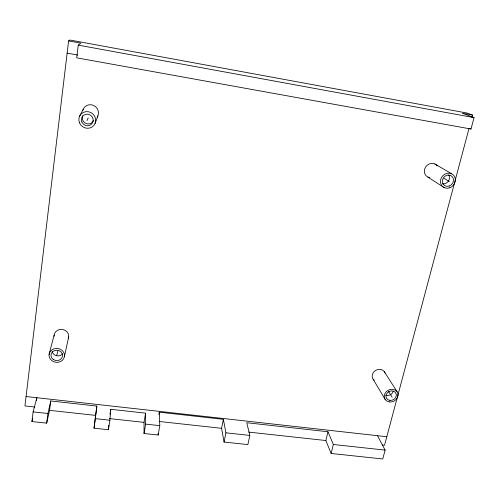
<?xml version="1.0" encoding="UTF-8"?>
<svg xmlns="http://www.w3.org/2000/svg" width="499" height="499" viewBox="0 0 499 499"><rect width="100%" height="100%" fill="white"/><g stroke="black" fill="none" stroke-linecap="round" stroke-linejoin="round"><path stroke-width="0.75" d="M36.496 400.61L36.851 397.722L33.115 411.9L31.93 421.568L46.681 423.14L47.923 413.503L50.773 400.953L96.868 406.074L94.037 428.186L108.426 429.72L109.892 420.233L110.753 409.292L145.577 413.153L145.633 424.113L144.043 433.519L158.152 435.022L159.786 425.647L159.275 412.186L223.377 419.322L225.91 432.826L224.051 442.052L247.884 444.59L249.824 435.421L246.768 422.734L327.974 431.76L333.338 444.49L331.13 453.466L382.745 458.968L385.116 450.11L377.487 435.689M108.426 429.72L108.788 425.267M94.037 428.186L96.868 406.074M472.01 117.29L472.597 115.094L467.114 113.061L69.954 40.032L68.6 40.893L24.95 405.936L34.924 407.034M68.6 40.893L80.788 43.126L78.268 45.128L76.709 57.828L471 129.023L474.05 117.627L462.255 113.192L472.597 115.094M46.681 423.14L49.557 410.346L50.773 400.953M109.98 414.295L110.31 412.149M110.528 410.721L110.753 409.292M144.043 433.519L144.03 422.36L145.577 413.153M158.882 414.469L159.275 412.186M224.051 442.052L221.581 428.31L223.377 419.322M64.477 356.33A7.766 6.961 4.7 0 0 53.705 348.932A7.766 6.961 4.7 0 0 52.121 360.883A7.766 6.961 4.7 0 0 64.477 356.33L68.694 336.912M56.774 355.4L57.847 350.928M331.13 453.466L325.847 440.53L327.974 431.76M31.93 421.568L32.678 418.673M49.058 354.471L54.117 335.103M469.066 128.324L384.517 445.339L382.19 445.083M95.078 123.453L97.885 115.899M87.026 120.577L88.204 117.92M79.472 116.473L83.196 109.287M49.557 410.346L95.49 415.368M248.752 432.109L325.847 440.53M109.318 418.58L144.03 422.36M33.115 411.9L47.923 413.503M95.452 418.661L109.892 420.233M145.633 424.113L159.786 425.647M225.91 432.826L249.824 435.421M333.338 444.49L385.116 450.11M159.231 421.487L221.581 428.31M26.079 396.518L386.812 436.731M67.134 53.144L77.757 55.071M78.268 45.128L474.05 117.627M469.634 128.455L471 129.023M434.953 164.009L451.701 173.808M443.985 178.293L449.275 181.549M427.899 177.095L444.166 187.605M384.361 371.736L397.098 391.74M388.509 391.341L392.177 397.291M373.115 379.196L385.234 399.562M158.096 433.5L158.152 435.022M448.751 174.999A5.851 5.264 -48.8 0 1 448.32 181.212A5.851 5.264 -48.8 0 1 442.507 183.794M374.194 380.325A6.755 5.926 -28.2 0 1 375.31 370.601A6.755 5.926 -28.2 0 1 385.053 373.127M54.079 336.257A7.348 6.637 5.6 0 1 62.581 329.452A7.348 6.637 5.6 0 1 68.22 338.584M82.79 110.591A8.078 7.741 40.4 0 1 93.562 105.42A8.078 7.741 40.4 0 1 97.249 117.09M429.602 177.632A7.473 6.761 -49.5 0 1 425.622 167.022A7.473 6.761 -49.5 0 1 437.211 165.88M93.456 120.596A5.919 5.664 38.8 0 1 85.872 123.415A5.919 5.664 38.8 0 1 82.691 115.774M62.494 353.885A5.751 5.158 4.9 0 1 56.487 355.706A5.751 5.158 4.9 0 1 52.208 351.39M393.15 391.409A5.271 4.585 -28 0 1 385.702 395.189M449.331 186.015A5.926 5.327 -48.6 0 0 451.913 176.322A5.926 5.327 -48.6 0 0 442.532 179.79A5.926 5.327 -48.6 0 0 449.331 186.015M449.792 187.774A7.903 7.098 -48.6 0 0 453.242 174.856A7.903 7.098 -48.6 0 0 440.729 179.465A7.903 7.098 -48.6 0 0 449.792 187.774M81.842 121.974A6 5.745 38.3 0 0 91.984 123.696A6 5.745 38.3 0 0 88.042 114.202A6 5.745 38.3 0 0 81.842 121.974M389.894 400.398A5.339 4.628 -28 0 0 396.15 393.798A5.339 4.628 -28 0 0 387.436 392.732A5.339 4.628 -28 0 0 389.894 400.398M389.463 401.976A7.117 6.169 -28 0 0 397.815 393.181A7.117 6.169 -28 0 0 386.195 391.752A7.117 6.169 -28 0 0 389.463 401.976M79.497 122.823A8.57 8.202 38.3 0 0 93.987 125.286A8.57 8.202 38.3 0 0 88.36 111.72A8.57 8.202 38.3 0 0 79.497 122.823M53.287 359.517A5.826 5.221 4.7 0 0 62.55 356.099A5.826 5.221 4.7 0 0 54.472 350.554A5.826 5.221 4.7 0 0 53.287 359.517"/></g></svg>
